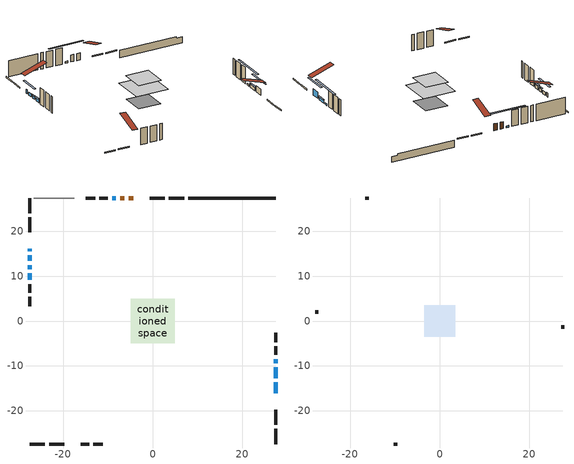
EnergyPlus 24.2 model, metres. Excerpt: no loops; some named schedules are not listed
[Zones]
conditioned space
 floor adiabatic (AdiabaticFloorConstruction): -4.91,-4.91 -4.91,4.91 4.91,4.91 4.91,-4.91 z2.77
 floor foundation (Slab1 construction): -3.44,-3.44 -3.44,3.44 3.44,3.44 3.44,-3.44 z-1.86
 wall outside (RimJoist1 construction): 6.98,27.41 3.61,27.41 / -27.41,-27.41 -24.05,-27.41 / -27.41,27.41 -27.41,24.05 / 27.41,-27.41 27.41,-24.05 z0.33:0.63
 wall outside (RimJoist2 construction): 2.68,27.41 -0.69,27.41 / -23.12,-27.41 -19.75,-27.41 / -27.41,23.12 -27.41,19.75 / 27.41,-23.12 27.41,-19.75 z0.33:0.63
 wall outside (AdiabaticWallConstruction 1): -4.34,27.41 -5.39,27.41 / -6.32,27.41 -7.27,27.41 z0.33:2.36
 wall outside (AdiabaticWallConstruction): -27.41,16.1 -27.41,15.54 z0.33:1.55; 27.41,-16.1 27.41,-13.66 z0.33:2.16; -27.41,14.61 -27.41,13.39 / 27.41,-12.73 27.41,-10.29 / -27.41,12.47 -27.41,11.55 z0.33:1.25; -27.41,10.62 -27.41,9.15 z0.33:1.4; 27.41,-9.36 27.41,-8.5 / -8.2,27.41 -9.07,27.41 z0.33:0.84
 wall outside (Wall1 construction): -9.99,27.41 -11.91,27.41 / -16.1,-27.41 -14.18,-27.41 / -27.41,8.22 -27.41,6.31 / 27.41,-7.57 27.41,-5.66 z0.33:5.21
 wall outside (Wall2 construction): -12.84,27.41 -14.92,27.41 / -13.26,-27.41 -11.17,-27.41 / -27.41,5.38 -27.41,3.29 / 27.41,-4.73 27.41,-2.64 z0.33:5.21
 wall foundation (FoundationWall1 construction): 7.9,27.41,-1.86 7.9,27.41,0.33 25.46,27.41,0.33 25.46,27.41,-0.12 27.41,27.41,-0.12 27.41,27.41,-1.86
 wall adiabatic (Wall4 construction): -17.54,27.41 -26.48,27.41 z0.33:5.21
 window (WindowConstruction 5): -27.41,16.1 -27.41,15.54 z0.33:1.55
 window (WindowConstruction): 27.41,-16.1 27.41,-13.66 z0.33:2.16
 window (WindowConstruction 1): -27.41,14.61 -27.41,13.39 z0.33:1.24
 window (WindowConstruction 2): 27.41,-12.73 27.41,-10.29 z0.33:1.24
 window (WindowConstruction 3): -27.41,12.46 -27.41,11.55 z0.33:1.24
 window (WindowConstruction 4): -27.41,10.62 -27.41,9.15 z0.33:1.4
 window (WindowConstruction 6): 27.41,-9.36 27.41,-8.5 z0.33:0.84
 window (WindowConstruction 7): -8.2,27.41 -9.07,27.41 z0.33:0.84
 door (Door): -4.34,27.41 -5.39,27.41 z0.33:2.36
 door (Door 1): -6.32,27.41 -7.27,27.41 z0.33:2.36
 ceiling adiabatic (AdiabaticFloorConstruction): 4.91,-4.91 4.91,4.91 -4.91,4.91 -4.91,-4.91 z2.77
attic - vented
 floor to conditioned space (Floor1 construction Reversed): -3.5,-3.5 -3.5,3.5 3.5,3.5 3.5,-3.5 z5.21
 wall outside (Wall3 construction): -15.85,27.41 -16.62,27.41 / -10.24,-27.41 -9.48,-27.41 / -27.41,2.36 -27.41,1.6 / 27.41,-1.71 27.41,-0.95 z0.33:5.21
 roof outside (Roof1 construction): -3.41,27.41,5.21 -3.41,20.6,7.48 -1.61,20.6,7.48 -1.61,27.41,5.21; -17.03,-27.41,5.21 -17.03,-20.6,7.48 -18.82,-20.6,7.48 -18.82,-27.41,5.21; -27.41,17.03,5.21 -20.6,17.03,7.48 -20.6,18.82,7.48 -27.41,18.82,5.21; 27.41,-17.03,5.21 20.6,-17.03,7.48 20.6,-18.82,7.48 27.41,-18.82,5.21
shading: 27.41,-11.17 27.41,-18.59 27.82,-18.59 27.82,-11.17 z4.65; -27.41,10.9 -27.41,17.1 -27.82,17.1 -27.82,10.9 z3.73; 27.41,-10.09 27.41,-12.93 27.82,-12.93 27.82,-10.09 z1.45; -27.41,11.35 -27.41,12.67 -27.82,12.67 -27.82,11.35 z1.45; -27.41,8.95 -27.41,10.82 -27.82,10.82 -27.82,8.95 z1.6; 27.41,-3.58 27.41,-14.28 27.82,-14.28 27.82,-3.58 z5.76; -13.99,27.41 -3.28,27.41 -3.28,27.82 -13.99,27.82 z5.76
[Building]
Building 1: Terrain=Suburbs
[Site:Location]
Toronto City Centre_ON: Latitude {deg}=43.63; Longitude {deg}=-79.39; Time Zone {hr}=-5; Elevation {m}=77; Keep Site Location Information=Yes
[Site:GroundTemperature:Shallow]
5.01852, 3.26908, 3.12898, 3.95918, 7.29196, 10.6092, 13.4851, 15.3069, 15.4617, 13.9799, 11.1774, 7.9619
[Site:WaterMainsTemperature]
Calculation Method=Schedule; Temperature Schedule=mains temperature schedule
[Material] Roughness=Rough; Thermal Absorptance=0.9
Name | Thickness {m} | Conductivity {W/m-K} | Density {kg/m3} | Specific Heat {J/kg-K} | Solar Absorptance | Visible Absorptance
asphalt or fiberglass shingles | 0.00635 | 0.162714 | 1121.4 | 1465.45 | 0.4 | 0.4
ceiling loosefill ins | 0.338667 | 0.0480833 | 16.02 | 1046.75 | 0.7 | 0.7
ceiling stud and cavity | 0.1397 | 0.101325 | 65.682 | 1177.47 | 0.7 | 0.7
concrete 4.0 in. | 0.1016 | 1.803125 | 2242.8 | 837.4 | 0.7 | 0.7
concrete 8.0 in. | 0.2032 | 1.803125 | 2242.8 | 837.4 | 0.7 | 0.7
door material | 0.04445 | 0.327969 | 512.64 | 1214.23 | 0.7 | 0.7
door material 1 | 0.04445 | 0.188738 | 512.64 | 1214.23 | 0.7 | 0.7
exterior vertical ins | 0.0504682 | 0.029427 | 32.04 | 1214.23 | 0.7 | 0.7
floor covering | 0.0127 | 0.0433444 | 54.468 | 1339.84 | 0.6 | 0.6
floor rigid ins; wall rigid ins | 0.512978 | 0.029427 | 32.04 | 1214.23 | 0.7 | 0.7
floor stud and cavity | 0.1397 | 1.75129 | 37.0049 | 1207.88 | 0.7 | 0.7
furniture material conditioned space 1 | 0.1524 | 0.115458 | 640.8 | 1214.23 | 0.6 | 0.6
gypsum board | 0.0127 | 0.160291 | 801 | 837.4 | 0.6 | 0.6
gypsum board 1 | 0.0127 | 0.160291 | 801 | 837.4 | 0.7 | 0.7
osb sheathing 0.5 in. | 0.0127 | 0.115458 | 512.64 | 1214.23 | 0.7 | 0.7
osb sheathing 0.5 in. 1 | 0.0127 | 0.115458 | 512.64 | 1214.23 | 0.4 | 0.4
osb sheathing 0.75 in. | 0.01905 | 0.115458 | 512.64 | 1214.23 | 0.7 | 0.7
osb sheathing 2.0 in. | 0.0508 | 0.115458 | 512.64 | 1214.23 | 0.7 | 0.7
rim joist rigid ins | 0.103632 | 0.029427 | 32.04 | 1214.23 | 0.7 | 0.7
rim joist stud and cavity | 0.0508 | 0.0293018 | 125.044 | 1163.47 | 0.6 | 0.6
rim joist stud and cavity 1 | 0.0508 | 0.0614379 | 125.044 | 1163.47 | 0.6 | 0.6
wall stud and cavity | 0.1397 | 0.0840449 | 139.0536 | 1170.24 | 0.7 | 0.7
wall stud and cavity 1 | 0.1397 | 0.0967543 | 139.0536 | 1170.24 | 0.7 | 0.7
wall stud and cavity 2 | 0.0889 | 6.1454 | 50.32683 | 1063.81 | 0.6 | 0.6
wall stud and cavity 3 | 0.1397 | 0.0765411 | 139.0536 | 1170.24 | 0.7 | 0.7
wall stud and cavity 4 | 0.0889 | 0.380278 | 52.3479 | 1209.89 | 0.7 | 0.7
wall stud and cavity 5 | 0.0889 | 0.391764 | 83.0341 | 1211.67 | 0.7 | 0.7
wood siding | 0.0254 | 0.102417 | 544.68 | 1172.36 | 0.4 | 0.4
wood siding 1 | 0.00254 | 0.102417 | 544.68 | 1172.36 | 0.4 | 0.4
wood siding 2; wood siding 3; wood siding 4 | 0.0254 | 0.102417 | 544.68 | 1172.36 | 0.7 | 0.7
[WindowMaterial:SimpleGlazingSystem]
Name | U-Factor {W/m2-K} | Solar Heat Gain Coefficient
WindowMaterial | 2.11108 | 0.62
WindowMaterial 1 | 2.24508 | 0.51
WindowMaterial 2 | 2.20193 | 0.54
WindowMaterial 3 | 2.28312 | 0.47
WindowMaterial 4 | 2.21215 | 0.54
WindowMaterial 5 | 4.58669 | 0.64
WindowMaterial 6 | 3.04965 | 0.43
[Construction]
AdiabaticFloorConstruction: floor stud and cavity, floor rigid ins, osb sheathing 0.75 in., floor covering
AdiabaticWallConstruction: wood siding 3, wall rigid ins, wall stud and cavity 4, gypsum board
AdiabaticWallConstruction 1: wood siding 4, wall rigid ins, wall stud and cavity 4, gypsum board
Door: door material
Door 1: door material 1
Floor1 construction Reversed: gypsum board, ceiling stud and cavity, ceiling loosefill ins
FoundationWall1 construction: concrete 8.0 in., gypsum board 1
furniture construction conditioned space 1: furniture material conditioned space 1
PartitionWallConstruction: gypsum board, wall stud and cavity 5, gypsum board
RimJoist1 construction: wood siding 2, osb sheathing 2.0 in., rim joist stud and cavity
RimJoist2 construction: wood siding 2, rim joist rigid ins, osb sheathing 2.0 in., rim joist stud and cavity 1
Roof1 construction: asphalt or fiberglass shingles
Slab1 construction: concrete 4.0 in.
Wall1 construction: wood siding, osb sheathing 0.5 in., wall stud and cavity, gypsum board
Wall2 construction: wood siding, osb sheathing 0.5 in., wall stud and cavity 1, gypsum board
Wall3 construction: wood siding 1, wall stud and cavity 2
Wall4 construction: osb sheathing 0.5 in. 1, wall stud and cavity 3, gypsum board
WindowConstruction: WindowMaterial
WindowConstruction 1: WindowMaterial 1
WindowConstruction 2: WindowMaterial 2
WindowConstruction 3: WindowMaterial 3
WindowConstruction 4: WindowMaterial 4
WindowConstruction 5: WindowMaterial 5
WindowConstruction 6; WindowConstruction 7: WindowMaterial 6
[Zone] Multiplier=1; Part of Total Floor Area=Yes
Name | Volume {m3}
attic - vented | 18.0556
conditioned space | 351.7
[Space]
Name | Zone | Volume {m3}
attic - vented 1 | attic - vented | 18.0556
conditioned space 1 | conditioned space | 351.7
[ZoneInfiltration:EffectiveLeakageArea]
infil attic - vented 1: Zone or Space=attic - vented 1; Schedule=Always On Discrete; Effective Air Leakage Area {cm2}=2061.47; Stack Coefficient=0.000497097; Wind Coefficient=1.5064e-05
[ZoneMixing]
whole house fan mix: Zone or Space=attic - vented; Schedule=Always On Continuous; Design Flow Rate Calculation Method=Flow/Zone; Design Flow Rate {m3/s}=0; Source Zone or Space=conditioned space
[SurfaceProperty:ExposedFoundationPerimeter]
Slab1: Exposed Perimeter Calculation Method=TotalExposedPerimeter; Total Exposed Perimeter {m}=19.507
[InternalMass] Zone or ZoneList=conditioned space; Space or SpaceList=conditioned space 1
Name | Construction | Surface Area {m2}
furniture mass conditioned space 1 | furniture construction conditioned space 1 | 57.4799
partition wall mass | PartitionWallConstruction | 143.7
[Lights]
interior lighting: Zone or ZoneList or Space or SpaceList=conditioned space 1; Schedule=interior lighting schedule; Design Level Calculation Method=LightingLevel; Lighting Level {W}=343.2; Return Air Fraction=0; Fraction Radiant=0.6; Fraction Visible=0.2; Fraction Replaceable=1
[People]
occupants: Zone or ZoneList or Space or SpaceList=conditioned space 1; Number of People Schedule=occupants schedule; Number of People Calculation Method=People; Number of People=3; Fraction Radiant=0.314171; Sensible Heat Fraction=0.56303; Activity Level Schedule=occupants activity schedule; Carbon Dioxide Generation Rate {m3/s-W}=0; Enable ASHRAE 55 Comfort Warnings=No; Mean Radiant Temperature Calculation Type=EnclosureAveraged
[ElectricEquipment] Zone or ZoneList or Space or SpaceList=conditioned space 1; Design Level Calculation Method=EquipmentLevel
Name | Schedule | Design Level {W} | Fraction Latent | Fraction Radiant | Fraction Lost
clothes dryer | clothes dryer schedule | 140.772 | 0.015 | 0.081 | 0.85
clothes washer | clothes washer schedule | 32.1985 | 0.03 | 0.162 | 0.7
cooking range | cooking range schedule | 208.969 | 0.08 | 0.432 | 0.2
dishwasher | dishwasher schedule | 66.8632 | 0.3 | 0.18 | 0.4
fridge | fridge schedule | 72.9452 | 0 | 0.6 | 0
mech vent house fan | mech vent house fan schedule | 0 | 0 | 0 | 1
mech vent house fan cfis | mech vent house fan cfis schedule | 0 | 0 | 0 | 0
misc plug loads | misc plug loads schedule | 494.7 | 0.045 | 0.513 | 0.1
whole house fan | Always On Discrete | 0 | 0 | 0 | 1
[OtherEquipment] Zone or ZoneList or Space or SpaceList=conditioned space 1; Design Level Calculation Method=EquipmentLevel
Name | Fuel Type | Schedule | Design Level {W} | Fraction Latent | Fraction Radiant | Fraction Lost
clothes dryer 1 | Electricity | clothes dryer schedule | 0 | 0.015 | 0.081 | 0.85
cooking range 1 | Electricity | cooking range schedule | 0 | 0.08 | 0.432 | 0.2
general water use latent | None | general water use schedule | 59.3978 | 1 | 0 | 0
general water use sensible | None | general water use schedule | -58.539 | 0 | 0.6 | 0
mech vent house fan latent load | None | Always On Discrete | 0 | 1 | 0 | 0
mech vent house fan sensible load | None | Always On Discrete | 0 | 0 | 0 | 0
water heater energy adjustment1 | NaturalGas | Always On Discrete | 0.01 | 0 | 0 | 1
[ZoneInfiltration:DesignFlowRate] Zone or ZoneList or Space or SpaceList=conditioned space 1; Schedule=Always On Discrete; Design Flow Rate Calculation Method=Flow/Zone; Design Flow Rate {m3/s}=0
infil flow; natural vent flow; whole house fan flow
[AvailabilityManager:Scheduled]
central ac and furnace airloop Availability Manager: Schedule=Always On Discrete
[Foundation:Kiva]
Foundation Kiva 1: Initial Indoor Air Temperature {C}=18; Wall Height Above Grade {m}=0.329976; Wall Depth Below Slab {m}=0.2032; Custom Block Material Name 1=exterior vertical ins; Custom Block Depth 1 {m}=2.189988; Custom Block X Position 1 {m}=0.2159; Custom Block Z Position 1 {m}=0
[Foundation:Kiva:Settings]
Soil Conductivity {W/m-K}=0.849921; Soil Density {kg/m3}=1842.3; Soil Specific Heat {J/kg-K}=418.7; Ground Solar Absorptivity=0.9; Ground Thermal Absorptivity=0.9; Ground Surface Roughness {m}=0.03; Far-Field Width {m}=40; Deep-Ground Boundary Condition=ZeroFlux; Deep-Ground Depth {m}=40; Minimum Cell Dimension {m}=0.2; Maximum Cell Growth Coefficient=3; Simulation Timestep=Timestep
[Exterior:Lights]
exterior lighting: Schedule=exterior lighting schedule; Design Level {W}=75.6
[EnergyManagementSystem:GlobalVariable]
central_ac_and_furnace_airloop_Fan_RTF
infil_program_Qfan
infil_program_Qinf
natural_vent_program_Qnv
natural_vent_program_Qwhf
[EnergyManagementSystem:Sensor]
Name | Output:Variable or Output:Meter Index Key | Output:Variable or Output:Meter
airflow_gain | infil flow | Infiltration Sensible Heat Gain Energy
airflow_gain_1 | natural vent flow | Infiltration Sensible Heat Gain Energy
airflow_gain_2 | whole house fan flow | Infiltration Sensible Heat Gain Energy
airflow_loss | infil flow | Infiltration Sensible Heat Loss Energy
airflow_loss_1 | natural vent flow | Infiltration Sensible Heat Loss Energy
airflow_loss_2 | whole house fan flow | Infiltration Sensible Heat Loss Energy
clg_load_cond |  | Cooling:EnergyTransfer:Zone:CONDITIONED SPACE
clg_sp_s; clg_sp_s_1 | cooling setpoint | Schedule Value
clothes_dryer_exhaust_0_sch_s | clothes dryer exhaust 0 schedule | Schedule Value
cool_season | cooling season schedule | Schedule Value
htg_load_cond |  | Heating:EnergyTransfer:Zone:CONDITIONED SPACE
htg_sp_s; htg_sp_s_1 | heating setpoint | Schedule Value
ig_ee_conv | clothes dryer | Electric Equipment Convective Heating Energy
ig_ee_conv_2 | cooking range | Electric Equipment Convective Heating Energy
ig_ee_conv_4 | fridge | Electric Equipment Convective Heating Energy
ig_ee_conv_5 | misc plug loads | Electric Equipment Convective Heating Energy
ig_ee_conv_6 | whole house fan | Electric Equipment Convective Heating Energy
ig_ee_rad | clothes dryer | Electric Equipment Radiant Heating Energy
ig_ee_rad_2 | cooking range | Electric Equipment Radiant Heating Energy
ig_ee_rad_4 | fridge | Electric Equipment Radiant Heating Energy
ig_ee_rad_5 | misc plug loads | Electric Equipment Radiant Heating Energy
ig_ee_rad_6 | whole house fan | Electric Equipment Radiant Heating Energy
ig_lgt_conv | interior lighting | Lights Convective Heating Energy
ig_lgt_rad | interior lighting | Lights Radiant Heating Energy
ig_lgt_vis | interior lighting | Lights Visible Radiation Heating Energy
ig_oe_conv | clothes dryer 1 | Other Equipment Convective Heating Energy
ig_oe_conv_1 | cooking range 1 | Other Equipment Convective Heating Energy
ig_oe_conv_2 | general water use latent | Other Equipment Convective Heating Energy
ig_oe_conv_3 | general water use sensible | Other Equipment Convective Heating Energy
ig_oe_conv_4 | water heater energy adjustment1 | Other Equipment Convective Heating Energy
ig_oe_rad | clothes dryer 1 | Other Equipment Radiant Heating Energy
ig_oe_rad_1 | cooking range 1 | Other Equipment Radiant Heating Energy
ig_oe_rad_2 | general water use latent | Other Equipment Radiant Heating Energy
ig_oe_rad_3 | general water use sensible | Other Equipment Radiant Heating Energy
ig_oe_rad_4 | water heater energy adjustment1 | Other Equipment Radiant Heating Energy
ig_ppl_conv | occupants | People Convective Heating Energy
ig_ppl_rad | occupants | People Radiant Heating Energy
im_conv | furniture mass conditioned space 1 | Surface Inside Face Convection Heat Gain Energy
im_conv_1 | partition wall mass | Surface Inside Face Convection Heat Gain Energy
im_ig | furniture mass conditioned space 1 | Surface Inside Face Internal Gains Radiation Heat Gain Energy
im_ig_1 | partition wall mass | Surface Inside Face Internal Gains Radiation Heat Gain Energy
im_lgt | furniture mass conditioned space 1 | Surface Inside Face Lights Radiation Heat Gain Energy
im_lgt_1 | partition wall mass | Surface Inside Face Lights Radiation Heat Gain Energy
im_sol | furniture mass conditioned space 1 | Surface Inside Face Solar Radiation Heat Gain Energy
im_sol_1 | partition wall mass | Surface Inside Face Solar Radiation Heat Gain Energy
im_surf | furniture mass conditioned space 1 | Surface Inside Face Net Surface Thermal Radiation Heat Gain Energy
im_surf_1 | partition wall mass | Surface Inside Face Net Surface Thermal Radiation Heat Gain Energy
mv_conv | mech vent house fan | Electric Equipment Convective Heating Energy
mv_conv_1 | mech vent house fan cfis | Electric Equipment Convective Heating Energy
mv_conv_2 | mech vent house fan latent load | Other Equipment Convective Heating Energy
mv_conv_3 | mech vent house fan sensible load | Other Equipment Convective Heating Energy
mv_rad | mech vent house fan | Electric Equipment Radiant Heating Energy
mv_rad_1 | mech vent house fan cfis | Electric Equipment Radiant Heating Energy
mv_rad_2 | mech vent house fan latent load | Other Equipment Radiant Heating Energy
mv_rad_3 | mech vent house fan sensible load | Other Equipment Radiant Heating Energy
natural_vent_s | natural vent schedule | Schedule Value
out_pb_s |  | Site Outdoor Air Barometric Pressure
out_wt_s |  | Site Outdoor Air Humidity Ratio
site_vw_s |  | Site Wind Speed
ss_back_out | Window1 | Surface Window Shortwave from Zone Back Out Window Heat Transfer Rate
ss_back_out_1 | Window2 | Surface Window Shortwave from Zone Back Out Window Heat Transfer Rate
ss_back_out_2 | Window3 | Surface Window Shortwave from Zone Back Out Window Heat Transfer Rate
ss_back_out_3 | Window4 | Surface Window Shortwave from Zone Back Out Window Heat Transfer Rate
ss_back_out_4 | Window6 | Surface Window Shortwave from Zone Back Out Window Heat Transfer Rate
ss_back_out_5 | Window7 | Surface Window Shortwave from Zone Back Out Window Heat Transfer Rate
ss_back_out_6 | Window8 | Surface Window Shortwave from Zone Back Out Window Heat Transfer Rate
ss_back_out_7 | Window9 | Surface Window Shortwave from Zone Back Out Window Heat Transfer Rate
ss_conv | Door1 | Surface Inside Face Convection Heat Gain Energy
ss_conv_1 | Door2 | Surface Inside Face Convection Heat Gain Energy
ss_conv_2 | Window1 | Surface Inside Face Convection Heat Gain Energy
ss_conv_3 | Window2 | Surface Inside Face Convection Heat Gain Energy
ss_conv_4 | Window3 | Surface Inside Face Convection Heat Gain Energy
ss_conv_5 | Window4 | Surface Inside Face Convection Heat Gain Energy
ss_conv_6 | Window6 | Surface Inside Face Convection Heat Gain Energy
ss_conv_7 | Window7 | Surface Inside Face Convection Heat Gain Energy
ss_conv_8 | Window8 | Surface Inside Face Convection Heat Gain Energy
ss_conv_9 | Window9 | Surface Inside Face Convection Heat Gain Energy
ss_ig | Door1 | Surface Inside Face Internal Gains Radiation Heat Gain Energy
ss_ig_1 | Door2 | Surface Inside Face Internal Gains Radiation Heat Gain Energy
ss_ig_2 | Window1 | Surface Inside Face Internal Gains Radiation Heat Gain Energy
ss_ig_3 | Window2 | Surface Inside Face Internal Gains Radiation Heat Gain Energy
ss_ig_4 | Window3 | Surface Inside Face Internal Gains Radiation Heat Gain Energy
ss_ig_5 | Window4 | Surface Inside Face Internal Gains Radiation Heat Gain Energy
ss_ig_6 | Window6 | Surface Inside Face Internal Gains Radiation Heat Gain Energy
ss_ig_7 | Window7 | Surface Inside Face Internal Gains Radiation Heat Gain Energy
ss_ig_8 | Window8 | Surface Inside Face Internal Gains Radiation Heat Gain Energy
ss_ig_9 | Window9 | Surface Inside Face Internal Gains Radiation Heat Gain Energy
ss_lgt | Door1 | Surface Inside Face Lights Radiation Heat Gain Energy
ss_lgt_1 | Door2 | Surface Inside Face Lights Radiation Heat Gain Energy
ss_sol | Door1 | Surface Inside Face Solar Radiation Heat Gain Energy
ss_sol_1 | Door2 | Surface Inside Face Solar Radiation Heat Gain Energy
ss_surf | Door1 | Surface Inside Face Net Surface Thermal Radiation Heat Gain Energy
ss_surf_1 | Door2 | Surface Inside Face Net Surface Thermal Radiation Heat Gain Energy
ss_surf_2 | Window1 | Surface Inside Face Net Surface Thermal Radiation Heat Gain Energy
ss_surf_3 | Window2 | Surface Inside Face Net Surface Thermal Radiation Heat Gain Energy
ss_surf_4 | Window3 | Surface Inside Face Net Surface Thermal Radiation Heat Gain Energy
ss_surf_5 | Window4 | Surface Inside Face Net Surface Thermal Radiation Heat Gain Energy
ss_surf_6 | Window6 | Surface Inside Face Net Surface Thermal Radiation Heat Gain Energy
ss_surf_7 | Window7 | Surface Inside Face Net Surface Thermal Radiation Heat Gain Energy
ss_surf_8 | Window8 | Surface Inside Face Net Surface Thermal Radiation Heat Gain Energy
ss_surf_9 | Window9 | Surface Inside Face Net Surface Thermal Radiation Heat Gain Energy
ss_trans_in | Window1 | Surface Window Transmitted Solar Radiation Rate
ss_trans_in_1 | Window2 | Surface Window Transmitted Solar Radiation Rate
ss_trans_in_2 | Window3 | Surface Window Transmitted Solar Radiation Rate
ss_trans_in_3 | Window4 | Surface Window Transmitted Solar Radiation Rate
ss_trans_in_4 | Window6 | Surface Window Transmitted Solar Radiation Rate
ss_trans_in_5 | Window7 | Surface Window Transmitted Solar Radiation Rate
ss_trans_in_6 | Window8 | Surface Window Transmitted Solar Radiation Rate
ss_trans_in_7 | Window9 | Surface Window Transmitted Solar Radiation Rate
ss_trans_out | Window1 | Surface Inside Face Initial Transmitted Diffuse Transmitted Out Window Solar Radiation Rate
ss_trans_out_1 | Window2 | Surface Inside Face Initial Transmitted Diffuse Transmitted Out Window Solar Radiation Rate
ss_trans_out_2 | Window3 | Surface Inside Face Initial Transmitted Diffuse Transmitted Out Window Solar Radiation Rate
ss_trans_out_3 | Window4 | Surface Inside Face Initial Transmitted Diffuse Transmitted Out Window Solar Radiation Rate
ss_trans_out_4 | Window6 | Surface Inside Face Initial Transmitted Diffuse Transmitted Out Window Solar Radiation Rate
ss_trans_out_5 | Window7 | Surface Inside Face Initial Transmitted Diffuse Transmitted Out Window Solar Radiation Rate
ss_trans_out_6 | Window8 | Surface Inside Face Initial Transmitted Diffuse Transmitted Out Window Solar Radiation Rate
ss_trans_out_7 | Window9 | Surface Inside Face Initial Transmitted Diffuse Transmitted Out Window Solar Radiation Rate
s_conv | Floor1 | Surface Inside Face Convection Heat Gain Energy
s_conv_1 | FoundationWall1 | Surface Inside Face Convection Heat Gain Energy
s_conv_10 | RimJoist2:270 | Surface Inside Face Convection Heat Gain Energy
s_conv_11 | RimJoist2:90 | Surface Inside Face Convection Heat Gain Energy
s_conv_12 | Slab1 | Surface Inside Face Convection Heat Gain Energy
s_conv_13 | Wall1:0 | Surface Inside Face Convection Heat Gain Energy
s_conv_14 | Wall1:180 | Surface Inside Face Convection Heat Gain Energy
s_conv_15 | Wall1:270 | Surface Inside Face Convection Heat Gain Energy
s_conv_16 | Wall1:90 | Surface Inside Face Convection Heat Gain Energy
s_conv_17 | Wall2:0 | Surface Inside Face Convection Heat Gain Energy
s_conv_18 | Wall2:180 | Surface Inside Face Convection Heat Gain Energy
s_conv_19 | Wall2:270 | Surface Inside Face Convection Heat Gain Energy
s_conv_2 | inferred conditioned ceiling | Surface Inside Face Convection Heat Gain Energy
s_conv_20 | Wall2:90 | Surface Inside Face Convection Heat Gain Energy
s_conv_21 | Wall4 | Surface Inside Face Convection Heat Gain Energy
s_conv_3 | inferred conditioned floor | Surface Inside Face Convection Heat Gain Energy
s_conv_4 | RimJoist1:0 | Surface Inside Face Convection Heat Gain Energy
s_conv_5 | RimJoist1:180 | Surface Inside Face Convection Heat Gain Energy
s_conv_6 | RimJoist1:270 | Surface Inside Face Convection Heat Gain Energy
s_conv_7 | RimJoist1:90 | Surface Inside Face Convection Heat Gain Energy
s_conv_8 | RimJoist2:0 | Surface Inside Face Convection Heat Gain Energy
s_conv_9 | RimJoist2:180 | Surface Inside Face Convection Heat Gain Energy
s_ig | Floor1 | Surface Inside Face Internal Gains Radiation Heat Gain Energy
s_ig_1 | FoundationWall1 | Surface Inside Face Internal Gains Radiation Heat Gain Energy
s_ig_10 | RimJoist2:270 | Surface Inside Face Internal Gains Radiation Heat Gain Energy
s_ig_11 | RimJoist2:90 | Surface Inside Face Internal Gains Radiation Heat Gain Energy
s_ig_12 | Slab1 | Surface Inside Face Internal Gains Radiation Heat Gain Energy
s_ig_13 | Wall1:0 | Surface Inside Face Internal Gains Radiation Heat Gain Energy
s_ig_14 | Wall1:180 | Surface Inside Face Internal Gains Radiation Heat Gain Energy
s_ig_15 | Wall1:270 | Surface Inside Face Internal Gains Radiation Heat Gain Energy
s_ig_16 | Wall1:90 | Surface Inside Face Internal Gains Radiation Heat Gain Energy
s_ig_17 | Wall2:0 | Surface Inside Face Internal Gains Radiation Heat Gain Energy
s_ig_18 | Wall2:180 | Surface Inside Face Internal Gains Radiation Heat Gain Energy
s_ig_19 | Wall2:270 | Surface Inside Face Internal Gains Radiation Heat Gain Energy
s_ig_2 | inferred conditioned ceiling | Surface Inside Face Internal Gains Radiation Heat Gain Energy
s_ig_20 | Wall2:90 | Surface Inside Face Internal Gains Radiation Heat Gain Energy
s_ig_21 | Wall4 | Surface Inside Face Internal Gains Radiation Heat Gain Energy
s_ig_3 | inferred conditioned floor | Surface Inside Face Internal Gains Radiation Heat Gain Energy
s_ig_4 | RimJoist1:0 | Surface Inside Face Internal Gains Radiation Heat Gain Energy
s_ig_5 | RimJoist1:180 | Surface Inside Face Internal Gains Radiation Heat Gain Energy
s_ig_6 | RimJoist1:270 | Surface Inside Face Internal Gains Radiation Heat Gain Energy
s_ig_7 | RimJoist1:90 | Surface Inside Face Internal Gains Radiation Heat Gain Energy
s_ig_8 | RimJoist2:0 | Surface Inside Face Internal Gains Radiation Heat Gain Energy
s_ig_9 | RimJoist2:180 | Surface Inside Face Internal Gains Radiation Heat Gain Energy
s_lgt | Floor1 | Surface Inside Face Lights Radiation Heat Gain Energy
